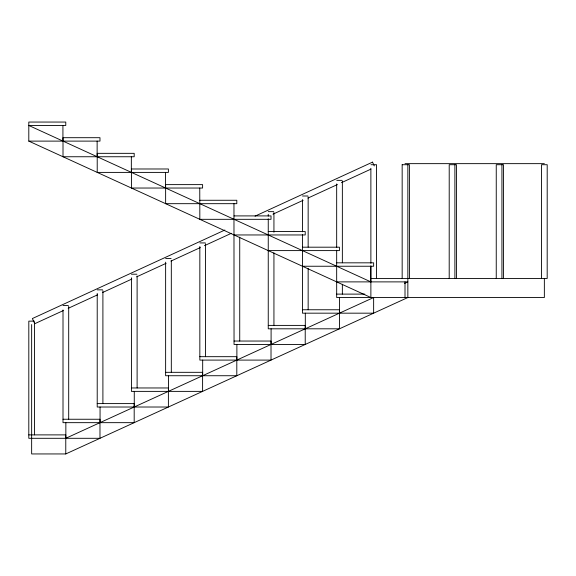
<?xml version="1.0" encoding="UTF-8"?>
<svg xmlns="http://www.w3.org/2000/svg" width="576" height="576" viewBox="0 0 576 576"><rect width="100%" height="100%" fill="white"/><g stroke="black" fill="none" stroke-linecap="round" stroke-linejoin="round"><path stroke-width="0.86" d="M224.885 230.026L32.371 318.55L34.747 323.712L63.295 310.586M255.067 216.144L372.535 162.13M68.191 308.34L97.56 294.833M102.456 292.579L131.818 279.079M136.714 276.826L166.082 263.326M170.978 261.072L200.34 247.572M204.422 245.693L231.343 233.316M272.945 214.186L303.127 200.311M308.016 198.058L337.385 184.558M341.467 182.678L370.829 169.178M65.772 438.3L373.478 297.605M404.575 283.385L407.851 281.887L336.672 281.887M31.644 324.547L31.644 453.946L65.772 453.946L407.851 297.526L407.851 164.714M370.879 281.887L28.8 125.467L65.772 125.467L65.772 122.054L28.8 122.054L28.8 141.113L99.979 141.113L99.979 137.7L63.007 137.7L63.007 156.751L134.186 156.751L134.186 153.338L97.214 153.338L97.214 172.397L168.394 172.397L168.394 168.984L131.422 168.984L131.422 188.035L202.601 188.035L202.601 184.622L165.629 184.622L165.629 203.681L236.808 203.681L236.808 200.268L199.836 200.268M405.007 163.649L544.356 163.649M370.987 164.714L376.553 164.714L376.567 278.474M402.17 164.714L409.406 164.714L409.421 278.474M336.78 180.36L342.158 180.36M302.472 195.998L307.951 195.998M268.265 211.644L273.744 211.644M234.043 215.906L271.015 215.906L271.015 219.319L199.836 219.319L199.757 188.035M268.25 231.545L305.222 231.545L305.222 234.958L234.043 234.958M199.886 242.921L205.33 242.921M302.465 247.19L339.43 247.19L339.43 250.603L268.25 250.603M165.643 258.566L171.122 258.566M336.672 262.829L373.637 262.829L373.637 266.242L302.465 266.242M131.436 274.205L136.908 274.205M370.879 278.474L547.186 278.474L547.2 164.714L541.526 164.714L541.512 278.474M97.229 289.85L102.586 289.85M336.672 294.113L364.838 294.113M63.022 305.489L68.378 305.489M302.465 309.758L339.43 309.758L339.43 328.81L268.25 328.81L268.25 218.808M34.286 321.134L28.814 321.134L28.8 438.3L99.979 438.3L99.979 419.249L63.007 419.249M268.25 325.397L305.222 325.397L305.222 344.455L234.043 344.455L233.964 203.681M234.043 341.042L271.015 341.042L271.015 360.094L199.836 360.094L199.836 246.506M199.836 356.681L236.808 356.681L236.808 375.732L165.629 375.732L165.629 262.145M165.629 372.319L202.601 372.319L202.601 391.378L131.422 391.378L131.422 277.79M131.422 387.965L168.394 387.965L168.394 407.016L97.214 407.016L97.214 293.429M97.214 403.603L134.186 403.603L134.186 422.662L63.007 422.662L63.007 309.967M28.8 434.887L65.772 434.887L65.772 453.946M28.8 141.113L370.879 297.526L370.879 265.932M372.535 162.137L374.292 165.953M544.356 278.474L544.356 297.526L336.672 297.526L336.672 250.222M503.503 278.474L503.503 164.714L496.253 164.714L496.246 278.474M501.934 164.714L501.934 278.474M456.458 278.474L456.458 164.714L449.215 164.714L449.201 278.474M454.889 164.714L454.889 278.474M405.007 281.887L405.007 297.526M402.163 164.714L402.163 278.474M373.637 297.526L373.637 313.171L302.465 313.171L302.465 234.518M370.879 168.3L370.879 263.246M370.793 266.242L370.793 281.887M342.36 181.253L342.36 262.764M342.36 284.263L342.36 294.113M339.516 297.526L339.516 313.171M336.672 183.938L336.672 247.536M308.153 196.898L308.153 247.054M308.153 268.553L308.153 309.758M305.309 313.171L305.309 328.81M302.465 199.584L302.465 231.826M273.938 212.537L273.938 232.243M273.938 252.842L273.938 325.397M271.094 328.81L271.094 344.455M268.25 214.33L268.25 216.122M239.731 237.132L239.731 341.042M236.887 344.455L236.887 360.094M205.524 243.821L205.524 356.681M202.68 360.094L202.68 375.732M171.317 260.359L171.317 372.319M168.473 375.732L168.473 391.378M165.55 172.397L165.55 188.035M137.11 275.998L137.11 387.965M134.266 391.378L134.266 407.016M131.342 156.751L131.342 172.397M102.902 290.743L102.902 403.603M100.058 407.016L100.058 422.662M97.135 141.113L97.135 156.751M68.695 306.389L68.695 419.249M65.851 422.662L65.851 438.3M62.928 125.467L62.928 141.113M34.488 322.027L34.488 434.887"/></g></svg>
